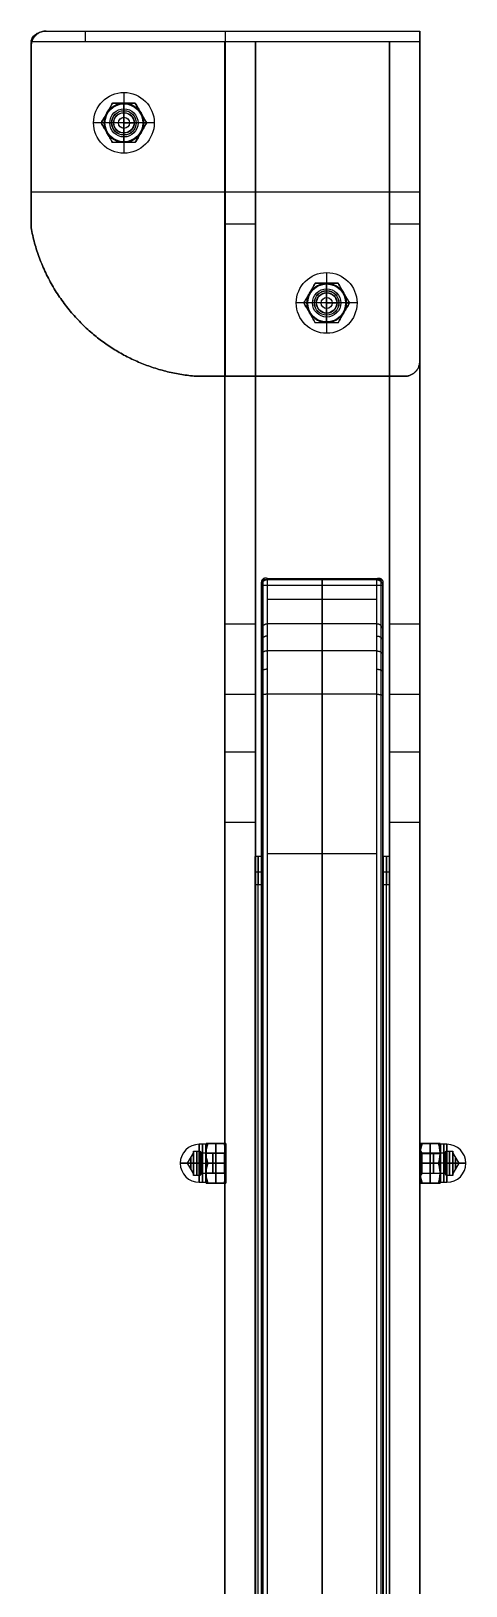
# Model space of a CAD drawing. Header units: millimetres. Extents: x -108 to 3869, y -1816 to 640.
# Drawn here: x 3677 to 3820, y -1016 to -504 of the extents above; entities that cross this region are included whole.
import ezdxf

# ---------------------------------------------------------------- set-up
doc = ezdxf.new("R2010")
doc.units = ezdxf.units.MM
doc.header["$MEASUREMENT"] = 0
doc.layers.add('Domyślny', color=7, linetype='Continuous', true_color=0x000000)
doc.layers.add('Warstwa 01', color=7, linetype='Continuous', true_color=0x714a30)

# ---------------------------------------------------------------- blocks, each defined once
blk = doc.blocks.new('domed cap nut_din_DIN 1587 - M8 --NUC')
at = {"layer": 'Domyślny'}
for p, q in [((0, 6.5), (0.58, 7.51)), ((0, 4), (0, 6.5)), ((0, 5.63, -3.25), (6.5, 5.63, -3.25)), ((0, 5.63, 3.25), (6.5, 5.63, 3.25)), ((3.25, 7.51), (3.25, 3.75, -6.5)), ((3.25, 3.75, 6.5), (3.25, 7.51)), ((6.5, 6.5), (5.92, 7.51)), ((6.5, 6.37), (6.5, 6.5)), ((8.75, 6.25), (6.62, 6.25)), ((0, 4), (0.03, 4)), ((0.03, 0, 4), (0, 0, 4)), ((0, 0, -4), (0.03, 0, -4)), ((6.5, 0, 6.5), (0, 0, 6.5)), ((0, 0, -6.5), (0, 0, -4)), ((0, 0, 4), (0, 0, 6.5)), ((0.45, 3.4), (0.03, 4)), ((0.03, 0, -4), (0.45, 0, -3.4)), ((0.45, 0, 3.4), (0.03, 0, 4)), ((8.15, 3.4), (0.45, 3.4)), ((0.45, 0, -3.4), (8.15, 0, -3.4)), ((8.15, 0, 3.4), (0.45, 0, 3.4)), ((3.25, -3.75, -6.5), (3.25, 3.75, -6.5)), ((3.25, -3.75, 6.5), (3.25, 3.75, 6.5)), ((6.5, 0, -6.5), (6.5, 0, -6.37)), ((6.5, 0, 6.37), (6.5, 0, 6.5)), ((8.75, 0, -6.25), (6.62, 0, -6.25)), ((6.62, 0, 6.25), (8.75, 0, 6.25)), ((8.15, 3.4), (8.52, 4.04)), ((8.52, 0, 4.04), (8.15, 0, 3.4)), ((8.15, 0, -3.4), (8.52, 0, -4.04)), ((10.65, 4.04), (8.52, 4.04)), ((8.52, 0, -4.04), (10.65, 0, -4.04)), ((10.65, 0, 4.04), (8.52, 0, 4.04)), ((10.65, 3.32), (10.65, 4.04)), ((12.64, 0), (10.65, 3.32)), ((12.64, 0), (10.65, 0, 3.32)), ((10.65, 0, -3.32), (12.64, 0)), ((12.64, 0), (10.65, -3.32)), ((6.5, 0, -6.5), (0, 0, -6.5)), ((0, -4), (0.03, -4)), ((0, -6.5), (0, -4)), ((0.45, -3.4), (0.03, -4)), ((8.15, -3.4), (0.45, -3.4)), ((3.25, -3.75, -6.5), (3.25, -7.51)), ((3.25, -7.51), (3.25, -3.75, 6.5)), ((8.15, -3.4), (8.52, -4.04)), ((10.65, -4.04), (8.52, -4.04)), ((10.65, 0, -4.04), (10.65, 0, -3.32)), ((10.65, 0, 3.32), (10.65, 0, 4.04)), ((10.65, -4.04), (10.65, -3.32)), ((0, -5.63, -3.25), (6.5, -5.63, -3.25)), ((0, -5.63, 3.25), (6.5, -5.63, 3.25)), ((0, -6.5), (0.58, -7.51)), ((6.5, -6.5), (5.92, -7.51)), ((6.5, -6.5), (6.5, -6.37)), ((8.75, -6.25), (6.62, -6.25))]:
    blk.add_line(p, q, dxfattribs=at)
at = {"layer": 'Domyślny', "extrusion": (1, 1.2943e-16, 4.9106e-17)}
blk.add_arc((0, 0), 6.5, 330, 30, dxfattribs=at)
at = {"layer": 'Domyślny', "extrusion": (1, -1.70108e-16, 2.13504e-16)}
blk.add_arc((0, 0), 6.5, 270, 330, dxfattribs=at)
at = {"layer": 'Domyślny', "extrusion": (1, 4.80741e-17, 5.33761e-17)}
blk.add_arc((0, 0), 6.5, 30, 90, dxfattribs=at)
at = {"layer": 'Domyślny', "extrusion": (1, 0, 0)}
for centre, radius, start, end in [((0, 0, 6.5), 6.5, 330, 30), ((0, 0, 6.5), 6.37, 270, 90), ((0, 0, 6.5), 6.5, 30, 90), ((0, 0, 6.62), 6.25, 270, 90), ((0, 0, 7.68), 6.25, 270, 90), ((0, 0, 0.01), 4, 270, 90), ((0, 0, 0.01), 4, 90, 270), ((0, 0, 0.03), 4, 270, 90), ((0, 0, 0.03), 4, 90, 270), ((0, 0, 4.3), 3.4, 270, 90), ((0, 0, 6.62), 6.25, 90, 270), ((0, 0, 8.15), 3.4, 270, 90), ((0, 0, 9.58), 4.04, 270, 90), ((0, 0, 10.65), 4.04, 270, 90), ((0, 0, 10.65), 3.32, 270, 90), ((0, 0, 10.65), 3.32, 90, 270), ((0, 0, 11.55), 1.83, 270, 90), ((0, 0, 4.3), 3.4, 90, 270), ((0, 0, 6.5), 6.37, 90, 270), ((0, 0, 7.68), 6.25, 90, 270), ((0, 0, 8.15), 3.4, 90, 270), ((0, 0, 9.58), 4.04, 90, 270), ((0, 0, 10.65), 4.04, 90, 270), ((0, 0, 11.55), 1.83, 90, 270)]:
    blk.add_arc(centre, radius, start, end, dxfattribs=at)
at = {"layer": 'Domyślny'}
for centre, radius, start, end in [((6.62, 6.37), 0.12, 180, 270), ((8.75, 0), 6.25, 0, 90), ((8.75, 0), 6.25, 270, 0), ((6.62, -6.37), 0.12, 90, 180)]:
    blk.add_arc(centre, radius, start, end, dxfattribs=at)
at = {"layer": 'Domyślny', "extrusion": (1, 5.91681e-16, -7.51536e-16)}
blk.add_arc((0, 0, 6.5), 6.5, 270, 330, dxfattribs=at)
at = {"layer": 'Domyślny', "extrusion": (1, -4.03897e-32, 2.84217e-16)}
blk.add_arc((0, 0, 8.75), 6.25, 270, 0, dxfattribs=at)
at = {"layer": 'Domyślny', "extrusion": (1, -4.03897e-32, -2.84217e-16)}
blk.add_arc((0, 0, 8.75), 6.25, 0, 90, dxfattribs=at)
at = {"layer": 'Domyślny', "extrusion": (1, 0, 1.20371e-35)}
blk.add_arc((0, 0), 4, 270, 90, dxfattribs=at)
at = {"layer": 'Domyślny', "extrusion": (1, 0, -1.20371e-35)}
blk.add_arc((0, 0), 4, 90, 270, dxfattribs=at)
at = {"layer": 'Domyślny', "extrusion": (1, 1.59014e-16, -2.2845e-16)}
blk.add_arc((0, 0), 6.5, 90, 150, dxfattribs=at)
at = {"layer": 'Domyślny', "extrusion": (1, -1.25732e-16, -1.83614e-16)}
blk.add_arc((0, 0), 6.5, 210, 270, dxfattribs=at)
at = {"layer": 'Domyślny', "extrusion": (1, -3.06944e-15, -1.15674e-44)}
blk.add_arc((0, 0, 0.45), 3.4, 270, 90, dxfattribs=at)
at = {"layer": 'Domyślny', "extrusion": (1, 3.06944e-15, 1.15674e-44)}
blk.add_arc((0, 0, 0.45), 3.4, 90, 270, dxfattribs=at)
at = {"layer": 'Domyślny', "extrusion": (-1.60109e-29, 1, 2.16694e-15)}
blk.add_arc((-6.62, -6.37), 0.12, 0, 90, dxfattribs=at)
at = {"layer": 'Domyślny', "extrusion": (1, -4.73345e-16, 8.19857e-16)}
blk.add_arc((0, 0, 6.5), 6.5, 90, 150, dxfattribs=at)
at = {"layer": 'Domyślny', "extrusion": (1, -3.84593e-16, -3.92848e-16)}
blk.add_arc((0, 0, 6.5), 6.5, 210, 270, dxfattribs=at)
at = {"layer": 'Domyślny', "extrusion": (1, 0, 2.19846e-16)}
blk.add_arc((0, 0, 8.52), 4.04, 270, 90, dxfattribs=at)
at = {"layer": 'Domyślny', "extrusion": (3.20475e-29, 1, 2.16694e-15)}
blk.add_arc((-6.62, 6.37), 0.12, 270, 0, dxfattribs=at)
at = {"layer": 'Domyślny', "extrusion": (1, 0, -2.19846e-16)}
blk.add_arc((0, 0, 8.52), 4.04, 90, 270, dxfattribs=at)
at = {"layer": 'Domyślny', "extrusion": (1.48357e-16, 1, 2.01948e-32)}
blk.add_arc((-8.75, 0), 6.25, 180, 270, dxfattribs=at)
at = {"layer": 'Domyślny', "extrusion": (1, -6.31089e-32, 2.84217e-16)}
blk.add_arc((0, 0, 8.75), 6.25, 180, 270, dxfattribs=at)
at = {"layer": 'Domyślny', "extrusion": (1, 3.15544e-32, -2.84217e-16)}
blk.add_arc((0, 0, 8.75), 6.25, 90, 180, dxfattribs=at)
at = {"layer": 'Domyślny', "extrusion": (1.48357e-16, 1, 3.15544e-32)}
blk.add_arc((-8.75, 0), 6.25, 90, 180, dxfattribs=at)
at = {"layer": 'Domyślny', "extrusion": (1, 8.13561e-17, -4.6971e-17)}
blk.add_arc((0, 0), 6.5, 150, 210, dxfattribs=at)
at = {"layer": 'Domyślny', "extrusion": (1, -7.10017e-16, -1.36643e-16)}
blk.add_arc((0, 0, 6.5), 6.5, 150, 210, dxfattribs=at)
at = {"layer": 'Domyślny'}
for points, knots in [([(0.58, 7.51), (0.4, 7.2, -0.53), (0.26, 6.89, -1.07), (0.06, 6.26, -2.15), (0, 5.95, -2.7), (0, 5.63, -3.25)], [0.000000238, 0.000000238, 0.000000238, 0.000000238, 0.001898836, 0.001898836, 0.003797434, 0.003797434, 0.003797434, 0.003797434]), ([(0, 5.63, 3.25), (0, 5.79, 2.97), (0.01, 5.95, 2.7), (0.07, 6.26, 2.15), (0.11, 6.42, 1.88), (0.26, 6.89, 1.07), (0.4, 7.2, 0.53), (0.58, 7.51)], [0.003797434, 0.003797434, 0.003797434, 0.003797434, 0.004743184, 0.004743184, 0.005688934, 0.005688934, 0.007580434, 0.007580434, 0.007580434, 0.007580434]), ([(0, 5.63, -3.25), (0, 5.47, -3.53), (0.01, 5.31, -3.8), (0.07, 4.99, -4.35), (0.11, 4.84, -4.62), (0.26, 4.37, -5.43), (0.4, 4.06, -5.97), (0.58, 3.75, -6.5)], [0.003797434, 0.003797434, 0.003797434, 0.003797434, 0.004743184, 0.004743184, 0.005688934, 0.005688934, 0.007580434, 0.007580434, 0.007580434, 0.007580434]), ([(0.58, 3.75, 6.5), (0.4, 4.06, 5.97), (0.26, 4.37, 5.43), (0.06, 4.99, 4.35), (0, 5.31, 3.8), (0, 5.63, 3.25)], [0.000000238, 0.000000238, 0.000000238, 0.000000238, 0.001898836, 0.001898836, 0.003797434, 0.003797434, 0.003797434, 0.003797434]), ([(6.5, 5.63, -3.25), (6.5, 5.79, -2.97), (6.49, 5.95, -2.7), (6.43, 6.26, -2.15), (6.39, 6.42, -1.88), (6.24, 6.89, -1.07), (6.1, 7.2, -0.53), (5.92, 7.51)], [0.003797434, 0.003797434, 0.003797434, 0.003797434, 0.004743184, 0.004743184, 0.005688934, 0.005688934, 0.007580434, 0.007580434, 0.007580434, 0.007580434]), ([(5.92, 7.51), (6.1, 7.2, 0.53), (6.24, 6.89, 1.07), (6.44, 6.26, 2.15), (6.5, 5.95, 2.7), (6.5, 5.63, 3.25)], [0.000000238, 0.000000238, 0.000000238, 0.000000238, 0.001898836, 0.001898836, 0.003797434, 0.003797434, 0.003797434, 0.003797434]), ([(5.92, 3.75, -6.5), (6.1, 4.06, -5.97), (6.24, 4.37, -5.43), (6.44, 4.99, -4.35), (6.5, 5.31, -3.8), (6.5, 5.63, -3.25)], [0.000000238, 0.000000238, 0.000000238, 0.000000238, 0.001898836, 0.001898836, 0.003797434, 0.003797434, 0.003797434, 0.003797434]), ([(6.5, 5.63, 3.25), (6.5, 5.47, 3.53), (6.49, 5.31, 3.8), (6.43, 4.99, 4.35), (6.39, 4.84, 4.62), (6.24, 4.37, 5.43), (6.1, 4.06, 5.97), (5.92, 3.75, 6.5)], [0.003797434, 0.003797434, 0.003797434, 0.003797434, 0.004743184, 0.004743184, 0.005688934, 0.005688934, 0.007580434, 0.007580434, 0.007580434, 0.007580434]), ([(0, 0, -6.5), (0, 0.63, -6.5), (0.06, 1.28, -6.5), (0.26, 2.53, -6.5), (0.41, 3.15, -6.5), (0.58, 3.75, -6.5)], [0.010589502, 0.010589502, 0.010589502, 0.010589502, 0.012489456, 0.012489456, 0.01438941, 0.01438941, 0.01438941, 0.01438941]), ([(0, 0, 6.5), (0, 0.63, 6.5), (0.06, 1.28, 6.5), (0.26, 2.53, 6.5), (0.41, 3.15, 6.5), (0.58, 3.75, 6.5)], [0.010589502, 0.010589502, 0.010589502, 0.010589502, 0.012489456, 0.012489456, 0.01438941, 0.01438941, 0.01438941, 0.01438941]), ([(0.58, -3.75, 6.5), (0.4, -3.14, 6.5), (0.26, -2.52, 6.5), (0.05, -1.26, 6.5), (0, -0.63, 6.5), (0, 0, 6.5)], [0.006792069, 0.006792069, 0.006792069, 0.006792069, 0.008690786, 0.008690786, 0.010589502, 0.010589502, 0.010589502, 0.010589502]), ([(6.5, 0, -6.5), (6.5, 0.63, -6.5), (6.44, 1.28, -6.5), (6.24, 2.53, -6.5), (6.09, 3.15, -6.5), (5.92, 3.75, -6.5)], [-0.020496331, -0.020496331, -0.020496331, -0.020496331, -0.018594718, -0.018594718, -0.016693105, -0.016693105, -0.016693105, -0.016693105]), ([(5.92, 3.75, 6.5), (6.09, 3.15, 6.5), (6.24, 2.53, 6.5), (6.44, 1.28, 6.5), (6.5, 0.63, 6.5), (6.5, 0, 6.5)], [0.016693105, 0.016693105, 0.016693105, 0.016693105, 0.018594718, 0.018594718, 0.020496331, 0.020496331, 0.020496331, 0.020496331]), ([(5.92, -3.75, -6.5), (6.1, -3.14, -6.5), (6.24, -2.52, -6.5), (6.45, -1.26, -6.5), (6.5, -0.63, -6.5), (6.5, 0, -6.5)], [-0.024297078, -0.024297078, -0.024297078, -0.024297078, -0.022396704, -0.022396704, -0.020496331, -0.020496331, -0.020496331, -0.020496331]), ([(0.58, -3.75, -6.5), (0.4, -3.14, -6.5), (0.26, -2.52, -6.5), (0.05, -1.26, -6.5), (0, -0.63, -6.5), (0, 0, -6.5)], [0.006792069, 0.006792069, 0.006792069, 0.006792069, 0.008690786, 0.008690786, 0.010589502, 0.010589502, 0.010589502, 0.010589502]), ([(0.58, -3.75, -6.5), (0.4, -4.06, -5.97), (0.26, -4.37, -5.43), (0.06, -4.99, -4.35), (0, -5.31, -3.8), (0, -5.63, -3.25)], [0.000000238, 0.000000238, 0.000000238, 0.000000238, 0.001898836, 0.001898836, 0.003797434, 0.003797434, 0.003797434, 0.003797434]), ([(0, -5.63, 3.25), (0, -5.47, 3.53), (0.01, -5.31, 3.8), (0.07, -4.99, 4.35), (0.11, -4.84, 4.62), (0.26, -4.37, 5.43), (0.4, -4.06, 5.97), (0.58, -3.75, 6.5)], [0.003797434, 0.003797434, 0.003797434, 0.003797434, 0.004743184, 0.004743184, 0.005688934, 0.005688934, 0.007580434, 0.007580434, 0.007580434, 0.007580434]), ([(6.5, 0, 6.5), (6.5, -0.63, 6.5), (6.45, -1.26, 6.5), (6.24, -2.52, 6.5), (6.1, -3.14, 6.5), (5.92, -3.75, 6.5)], [0.020496331, 0.020496331, 0.020496331, 0.020496331, 0.022396704, 0.022396704, 0.024297078, 0.024297078, 0.024297078, 0.024297078]), ([(6.5, -5.63, -3.25), (6.5, -5.47, -3.53), (6.49, -5.31, -3.8), (6.43, -4.99, -4.35), (6.39, -4.84, -4.62), (6.24, -4.37, -5.43), (6.1, -4.06, -5.97), (5.92, -3.75, -6.5)], [0.003797434, 0.003797434, 0.003797434, 0.003797434, 0.004743184, 0.004743184, 0.005688934, 0.005688934, 0.007580434, 0.007580434, 0.007580434, 0.007580434]), ([(5.92, -3.75, 6.5), (6.1, -4.06, 5.97), (6.24, -4.37, 5.43), (6.44, -4.99, 4.35), (6.5, -5.31, 3.8), (6.5, -5.63, 3.25)], [0.000000238, 0.000000238, 0.000000238, 0.000000238, 0.001898836, 0.001898836, 0.003797434, 0.003797434, 0.003797434, 0.003797434]), ([(0, -5.63, -3.25), (0, -5.79, -2.97), (0.01, -5.95, -2.7), (0.07, -6.26, -2.15), (0.11, -6.42, -1.88), (0.26, -6.89, -1.07), (0.4, -7.2, -0.53), (0.58, -7.51)], [0.003797434, 0.003797434, 0.003797434, 0.003797434, 0.004743184, 0.004743184, 0.005688934, 0.005688934, 0.007580434, 0.007580434, 0.007580434, 0.007580434]), ([(0.58, -7.51), (0.4, -7.2, 0.53), (0.26, -6.89, 1.07), (0.06, -6.26, 2.15), (0, -5.95, 2.7), (0, -5.63, 3.25)], [0.000000238, 0.000000238, 0.000000238, 0.000000238, 0.001898836, 0.001898836, 0.003797434, 0.003797434, 0.003797434, 0.003797434]), ([(5.92, -7.51), (6.1, -7.2, -0.53), (6.24, -6.89, -1.07), (6.44, -6.26, -2.15), (6.5, -5.95, -2.7), (6.5, -5.63, -3.25)], [0.000000238, 0.000000238, 0.000000238, 0.000000238, 0.001898836, 0.001898836, 0.003797434, 0.003797434, 0.003797434, 0.003797434]), ([(6.5, -5.63, 3.25), (6.5, -5.79, 2.97), (6.49, -5.95, 2.7), (6.43, -6.26, 2.15), (6.39, -6.42, 1.88), (6.24, -6.89, 1.07), (6.1, -7.2, 0.53), (5.92, -7.51)], [0.003797434, 0.003797434, 0.003797434, 0.003797434, 0.004743184, 0.004743184, 0.005688934, 0.005688934, 0.007580434, 0.007580434, 0.007580434, 0.007580434])]:
    blk.add_open_spline(points, degree=3, knots=knots, dxfattribs=at)
for points in [[(5.92, 7.51), (3.25, 7.51), (0.58, 7.51)], [(0.58, 3.75, -6.5), (3.25, 3.75, -6.5), (5.92, 3.75, -6.5)], [(0.58, 3.75, 6.5), (3.25, 3.75, 6.5), (5.92, 3.75, 6.5)], [(5.92, -3.75, -6.5), (3.25, -3.75, -6.5), (0.58, -3.75, -6.5)], [(0.58, -3.75, 6.5), (3.25, -3.75, 6.5), (5.92, -3.75, 6.5)], [(0.58, -7.51), (3.25, -7.51), (5.92, -7.51)]]:
    blk.add_open_spline(points, degree=2, dxfattribs=at)
blk = doc.blocks.new('plain washer 10673 type snl_iso_ISO 10673-9.3-N')
at = {"layer": 'Domyślny'}
for p, q in [((2, 10), (0, 10)), ((0, 4.65), (0, 10)), ((2, 4.65), (2, 10)), ((2, 4.65), (0, 4.65)), ((0, 0, -4.65), (2, 0, -4.65)), ((2, 0, 4.65), (0, 0, 4.65)), ((2, 0, -10), (0, 0, -10)), ((0, 0, 10), (2, 0, 10)), ((0, 0, 10), (0, 0, 4.65)), ((0, 0, -4.65), (0, 0, -10)), ((2, 0, 10), (2, 0, 4.65)), ((2, 0, -4.65), (2, 0, -10)), ((2, -4.65), (0, -4.65)), ((0, -10), (0, -4.65)), ((2, -10), (2, -4.65)), ((2, -10), (0, -10))]:
    blk.add_line(p, q, dxfattribs=at)
at = {"layer": 'Domyślny', "extrusion": (1, 1.11022e-17, 1.14038e-51)}
blk.add_arc((0, 0), 10, 270, 90, dxfattribs=at)
at = {"layer": 'Domyślny', "extrusion": (1, 0, 0)}
for centre, radius, start, end in [((0, 0, 1), 10, 270, 90), ((0, 0, 2), 10, 270, 90), ((0, 0, 1), 4.65, 270, 90), ((0, 0, 2), 4.65, 270, 90), ((0, 0, 1), 4.65, 90, 270), ((0, 0, 1), 10, 90, 270), ((0, 0, 2), 4.65, 90, 270), ((0, 0, 2), 10, 90, 270)]:
    blk.add_arc(centre, radius, start, end, dxfattribs=at)
at = {"layer": 'Domyślny', "extrusion": (1, 2.38758e-17, 1.1342e-50)}
blk.add_arc((0, 0), 4.65, 270, 90, dxfattribs=at)
at = {"layer": 'Domyślny', "extrusion": (1, -2.38758e-17, -1.1342e-50)}
blk.add_arc((0, 0), 4.65, 90, 270, dxfattribs=at)
at = {"layer": 'Domyślny', "extrusion": (1, -1.11022e-17, -1.14038e-51)}
blk.add_arc((0, 0), 10, 90, 270, dxfattribs=at)

msp = doc.modelspace()

# ---------------------------------------------------------------- linework, layer by layer
at = {"layer": 'Domyślny'}
for p, q in [((3676.66, -557.34, -214.88), (3676.66, -557.34, -204.88)), ((3804.66, -557.34, -214.88), (3804.66, -557.34, -204.88)), ((3804.66, -613.04, -204.88), (3804.66, -613.04, -214.88)), ((3752.49, -776.18, 378.57), (3750.49, -776.18, 378.57)), ((3794.66, -776.18, 378.57), (3792.66, -776.18, 378.57)), ((3750.49, -781.29, 349.58), (3752.49, -781.29, 349.58)), ((3792.66, -781.29, 349.58), (3794.66, -781.29, 349.58))]:
    msp.add_line(p, q, dxfattribs=at)
for points, degree, knots in [([(3681.66, -504.32, -214.88), (3681.52, -504.32, -214.88), (3681.23, -504.33, -214.88), (3680.8, -504.39, -214.88), (3680.36, -504.48, -214.88), (3679.92, -504.62, -214.88), (3679.49, -504.81, -214.88), (3679.07, -505.04, -214.88), (3678.67, -505.31, -214.88), (3678.29, -505.62, -214.88), (3677.95, -505.97, -214.88), (3677.64, -506.34, -214.88), (3677.37, -506.75, -214.88), (3677.14, -507.17, -214.88), (3676.96, -507.61, -214.88), (3676.82, -508.05, -214.88), (3676.73, -508.49, -214.88), (3676.67, -508.93, -214.88), (3676.66, -509.21, -214.88), (3676.66, -509.36, -214.88)], 3, [0, 0, 0, 0, 0.422865, 0.859254, 1.308143, 1.768248, 2.238036, 2.715735, 3.199366, 3.686784, 4.175728, 4.663887, 5.148958, 5.628718, 6.10108, 6.564146, 7.016244, 7.455961, 7.882147, 7.882147, 7.882147, 7.882147]), ([(3676.67, -507.75, -204.88), (3676.7, -507.39, -205.93), (3676.81, -507.03, -206.98), (3677.22, -506.24, -209.26), (3677.58, -505.8, -210.57), (3678.12, -505.4, -211.73), (3678.45, -505.15, -212.44), (3678.89, -504.9, -213.18), (3679.72, -504.6, -214.06), (3680.05, -504.5, -214.34), (3680.61, -504.4, -214.65), (3680.81, -504.37, -214.73), (3681.22, -504.33, -214.85), (3681.44, -504.32, -214.88), (3681.66, -504.32, -214.88)], 3, [0.780683, 0.780683, 0.780683, 0.780683, 4.133843, 4.133843, 8.217629, 8.217629, 8.217629, 10.737984, 10.737984, 12.039537, 12.039537, 12.697707, 12.697707, 13.358344, 13.358344, 13.358344, 13.358344]), ([(3740.51, -507.75, -204.88), (3740.51, -516.73, -178.71), (3740.51, -525.71, -152.53), (3740.51, -612.66, 100.95), (3740.51, -699.62, 354.42)], 2, [1914.894706, 1914.894706, 1914.894706, 1970.239793, 1970.239793, 2506.193576, 2506.193576, 2506.193576]), ([(3750.51, -507.75, -204.88), (3750.51, -516.73, -178.71), (3750.51, -525.71, -152.53), (3750.51, -612.66, 100.95), (3750.51, -699.62, 354.42)], 2, [1914.894706, 1914.894706, 1914.894706, 1970.239793, 1970.239793, 2506.193576, 2506.193576, 2506.193576]), ([(3794.66, -507.75, -204.88), (3794.66, -516.73, -178.71), (3794.66, -525.71, -152.53), (3794.66, -612.66, 100.95), (3794.66, -699.62, 354.42)], 2, [1914.894706, 1914.894706, 1914.894706, 1970.239793, 1970.239793, 2506.193576, 2506.193576, 2506.193576]), ([(3804.66, -507.75, -204.88), (3804.66, -516.73, -178.71), (3804.66, -525.71, -152.53), (3804.66, -612.66, 100.95), (3804.66, -699.62, 354.42)], 2, [1914.894706, 1914.894706, 1914.894706, 1970.239793, 1970.239793, 2506.193576, 2506.193576, 2506.193576]), ([(3740.51, -722.78, 374.23), (3740.51, -749.05, 378.86), (3740.51, -775.31, 383.5), (3740.51, -1043.62, 430.81), (3740.51, -1311.94, 478.12), (3740.51, -1385.09, 491.02), (3740.51, -1458.24, 503.91)], 2, [2538.167405, 2538.167405, 2538.167405, 2591.505815, 2591.505815, 3136.408601, 3136.408601, 3284.96907, 3284.96907, 3284.96907]), ([(3750.51, -722.78, 374.23), (3750.51, -749.05, 378.86), (3750.51, -775.31, 383.5), (3750.51, -1043.62, 430.81), (3750.51, -1311.94, 478.12), (3750.51, -1385.09, 491.02), (3750.51, -1458.24, 503.91)], 2, [2538.167405, 2538.167405, 2538.167405, 2591.505815, 2591.505815, 3136.408601, 3136.408601, 3284.96907, 3284.96907, 3284.96907]), ([(3794.66, -722.78, 374.23), (3794.66, -749.05, 378.86), (3794.66, -775.31, 383.5), (3794.66, -1043.62, 430.81), (3794.66, -1311.94, 478.12), (3794.66, -1385.09, 491.02), (3794.66, -1458.24, 503.91)], 2, [2538.167405, 2538.167405, 2538.167405, 2591.505815, 2591.505815, 3136.408601, 3136.408601, 3284.96907, 3284.96907, 3284.96907]), ([(3804.66, -722.78, 374.23), (3804.66, -749.05, 378.86), (3804.66, -775.31, 383.5), (3804.66, -1043.62, 430.81), (3804.66, -1311.94, 478.12), (3804.66, -1385.09, 491.02), (3804.66, -1458.24, 503.91)], 2, [2538.167405, 2538.167405, 2538.167405, 2591.505815, 2591.505815, 3136.408601, 3136.408601, 3284.96907, 3284.96907, 3284.96907]), ([(3804.66, -722.78, 374.23), (3804.66, -749.05, 378.86), (3804.66, -775.31, 383.5), (3804.66, -1043.62, 430.81), (3804.66, -1311.94, 478.12), (3804.66, -1385.09, 491.02), (3804.66, -1458.24, 503.91)], 2, [2538.167405, 2538.167405, 2538.167405, 2591.505815, 2591.505815, 3136.408601, 3136.408601, 3284.96907, 3284.96907, 3284.96907])]:
    msp.add_open_spline(points, degree=degree, knots=knots, dxfattribs=at)
for points, weights in [([(3677.34, -506.14, -209.57), (3676.66, -507.3, -209.43), (3676.66, -508.65, -209.26)], [0.867549567869, 0.898826922671, 1]), ([(3799.66, -618.04, -204.88), (3804.66, -618.04, -204.88), (3804.66, -613.04, -204.88)], [1, 0.707106781187, 1]), ([(3799.66, -618.04, -214.88), (3804.66, -618.04, -214.88), (3804.66, -613.04, -214.88)], [1, 0.707106781187, 1]), ([(3804.66, -613.04, -209.38), (3804.66, -618.04, -209.38), (3799.66, -618.04, -209.38)], [1, 0.707106781187, 1]), ([(3740.51, -699.62, 354.42), (3740.51, -705.36, 371.16), (3740.51, -722.78, 374.23)], [1, 0.861338882721, 0.999999933881]), ([(3750.51, -699.62, 354.42), (3750.51, -705.36, 371.16), (3750.51, -722.78, 374.23)], [1, 0.861338882721, 0.999999933881]), ([(3794.66, -699.62, 354.42), (3794.66, -705.36, 371.16), (3794.66, -722.78, 374.23)], [1, 0.861338882721, 0.999999933881]), ([(3804.66, -699.62, 354.42), (3804.66, -705.36, 371.16), (3804.66, -722.78, 374.23)], [1, 0.861338882721, 0.999999933881]), ([(3740.51, -764.89, 321.88), (3740.51, -747.47, 318.81), (3740.51, -741.73, 302.07)], [1, 0.861338849661, 1]), ([(3750.51, -764.89, 321.88), (3750.51, -747.47, 318.81), (3750.51, -741.73, 302.07)], [1, 0.861338849661, 1]), ([(3794.66, -764.89, 321.88), (3794.66, -747.47, 318.81), (3794.66, -741.73, 302.07)], [1, 0.861338849661, 1]), ([(3804.66, -764.89, 321.88), (3804.66, -747.47, 318.81), (3804.66, -741.73, 302.07)], [1, 0.861338849661, 1])]:
    msp.add_rational_spline(points, weights, degree=2, dxfattribs=at)
for points, degree in [([(3678.12, -505.79, -214.88), (3678.12, -505.59, -213.31), (3678.12, -505.4, -211.73)], 2), ([(3681.66, -504.32, -214.88), (3743.16, -504.32, -214.88), (3804.66, -504.32, -214.88)], 2), ([(3694.55, -507.75, -204.88), (3694.55, -506.03, -209.88), (3694.55, -504.32, -214.88)], 2), ([(3740.66, -618.04, -214.88), (3740.66, -561.18, -214.88), (3740.66, -504.32, -214.88)], 2), ([(3804.66, -613.04, -214.88), (3804.66, -558.68, -214.88), (3804.66, -504.32, -214.88)], 2), ([(3804.66, -504.32, -214.88), (3804.66, -506.03, -209.88), (3804.66, -507.75, -204.88)], 2), ([(3804.66, -506.03, -209.88), (3804.66, -559.54, -209.88), (3804.66, -613.04, -209.88)], 2), ([(3676.67, -507.75, -204.88), (3676.66, -507.86, -204.88), (3676.66, -507.98, -204.88), (3676.66, -508.1, -204.88)], 3), ([(3676.66, -508.1, -204.88), (3676.66, -538.59, -204.88), (3676.66, -569.09, -204.88)], 2), ([(3676.66, -509.36, -214.88), (3676.66, -508.73, -209.88), (3676.66, -508.1, -204.88)], 2), ([(3676.66, -569.09, -209.88), (3676.66, -538.91, -209.88), (3676.66, -508.73, -209.88)], 2), ([(3676.66, -509.36, -214.88), (3676.66, -539.22, -214.88), (3676.66, -569.09, -214.88)], 2), ([(3676.67, -507.75, -204.88), (3740.66, -507.75, -204.88), (3804.66, -507.75, -204.88)], 2), ([(3740.51, -567.82, -204.88), (3740.51, -537.78, -204.88), (3740.51, -507.75, -204.88)], 2), ([(3740.51, -507.75, -204.88), (3745.51, -507.75, -204.88), (3750.51, -507.75, -204.88)], 2), ([(3740.66, -618.04, -204.88), (3740.66, -562.89, -204.88), (3740.66, -507.75, -204.88)], 2), ([(3750.51, -567.82, -204.88), (3750.51, -537.78, -204.88), (3750.51, -507.75, -204.88)], 2), ([(3794.66, -567.82, -204.88), (3794.66, -537.78, -204.88), (3794.66, -507.75, -204.88)], 2), ([(3794.66, -507.75, -204.88), (3799.66, -507.75, -204.88), (3804.66, -507.75, -204.88)], 2), ([(3804.66, -567.82, -204.88), (3804.66, -537.78, -204.88), (3804.66, -507.75, -204.88)], 2), ([(3804.66, -613.04, -204.88), (3804.66, -560.39, -204.88), (3804.66, -507.75, -204.88)], 2), ([(3804.66, -557.34, -214.88), (3740.66, -557.34, -214.88), (3676.66, -557.34, -214.88)], 2), ([(3804.66, -557.34, -204.88), (3740.66, -557.34, -204.88), (3676.66, -557.34, -204.88)], 2), ([(3740.51, -741.73, 302.07), (3740.51, -654.77, 48.6), (3740.51, -567.82, -204.88)], 2), ([(3740.51, -567.82, -204.88), (3745.51, -567.82, -204.88), (3750.51, -567.82, -204.88)], 2), ([(3750.51, -741.73, 302.07), (3750.51, -654.77, 48.6), (3750.51, -567.82, -204.88)], 2), ([(3794.66, -741.73, 302.07), (3794.66, -654.77, 48.6), (3794.66, -567.82, -204.88)], 2), ([(3794.66, -567.82, -204.88), (3799.66, -567.82, -204.88), (3804.66, -567.82, -204.88)], 2), ([(3804.66, -741.73, 302.07), (3804.66, -654.77, 48.6), (3804.66, -567.82, -204.88)], 2), ([(3676.66, -569.09, -204.88), (3676.66, -569.09, -209.88), (3676.66, -569.09, -214.88)], 2), ([(3697.09, -604.14, -204.88), (3697.09, -604.14, -209.88), (3697.09, -604.14, -214.88)], 2), ([(3731.55, -618.04, -214.88), (3731.55, -618.04, -209.88), (3731.55, -618.04, -204.88)], 2), ([(3799.66, -618.04, -204.88), (3765.6, -618.04, -204.88), (3731.55, -618.04, -204.88)], 2), ([(3799.66, -618.04, -214.88), (3765.6, -618.04, -214.88), (3731.55, -618.04, -214.88)], 2), ([(3731.55, -618.04, -206.56), (3765.6, -618.04, -206.56), (3799.66, -618.04, -206.56)], 2), ([(3740.39, -618.04, -204.88), (3740.39, -618.04, -209.88), (3740.39, -618.04, -214.88)], 2), ([(3799.66, -618.04, -204.88), (3799.66, -618.04, -209.88), (3799.66, -618.04, -214.88)], 2), ([(3803.19, -616.57, -204.88), (3803.19, -616.57, -209.88), (3803.19, -616.57, -214.88)], 2), ([(3740.51, -699.62, 354.42), (3745.51, -699.62, 354.42), (3750.51, -699.62, 354.42)], 2), ([(3794.66, -699.62, 354.42), (3799.66, -699.62, 354.42), (3804.66, -699.62, 354.42)], 2), ([(3740.51, -722.78, 374.23), (3745.51, -722.78, 374.23), (3750.51, -722.78, 374.23)], 2), ([(3794.66, -722.78, 374.23), (3799.66, -722.78, 374.23), (3804.66, -722.78, 374.23)], 2), ([(3740.51, -741.73, 302.07), (3745.51, -741.73, 302.07), (3750.51, -741.73, 302.07)], 2), ([(3794.66, -741.73, 302.07), (3799.66, -741.73, 302.07), (3804.66, -741.73, 302.07)], 2), ([(3740.51, -1301.52, 416.5), (3740.51, -1033.2, 369.19), (3740.51, -764.89, 321.88)], 2), ([(3740.51, -764.89, 321.88), (3745.51, -764.89, 321.88), (3750.51, -764.89, 321.88)], 2), ([(3750.51, -1301.52, 416.5), (3750.51, -1033.2, 369.19), (3750.51, -764.89, 321.88)], 2), ([(3794.66, -1301.52, 416.5), (3794.66, -1033.2, 369.19), (3794.66, -764.89, 321.88)], 2), ([(3794.66, -764.89, 321.88), (3799.66, -764.89, 321.88), (3804.66, -764.89, 321.88)], 2), ([(3804.66, -1301.52, 416.5), (3804.66, -1033.2, 369.19), (3804.66, -764.89, 321.88)], 2), ([(3750.49, -776.18, 378.57), (3750.49, -1034.17, 424.06), (3750.49, -1292.16, 469.55)], 2), ([(3750.49, -785.53, 325.52), (3750.49, -780.86, 352.05), (3750.49, -776.18, 378.57)], 2), ([(3751.49, -776.18, 378.57), (3751.49, -780.86, 352.05), (3751.49, -785.53, 325.52)], 2), ([(3751.49, -1292.16, 469.55), (3751.49, -1034.17, 424.06), (3751.49, -776.18, 378.57)], 2), ([(3752.49, -776.18, 378.57), (3752.49, -1034.17, 424.06), (3752.49, -1292.16, 469.55)], 2), ([(3752.49, -785.53, 325.52), (3752.49, -780.86, 352.05), (3752.49, -776.18, 378.57)], 2), ([(3792.66, -776.18, 378.57), (3792.66, -1034.17, 424.06), (3792.66, -1292.16, 469.55)], 2), ([(3792.66, -785.53, 325.52), (3792.66, -780.86, 352.05), (3792.66, -776.18, 378.57)], 2), ([(3793.66, -776.18, 378.57), (3793.66, -780.86, 352.05), (3793.66, -785.53, 325.52)], 2), ([(3793.66, -1292.16, 469.55), (3793.66, -1034.17, 424.06), (3793.66, -776.18, 378.57)], 2), ([(3794.66, -776.18, 378.57), (3794.66, -1034.17, 424.06), (3794.66, -1292.16, 469.55)], 2), ([(3794.66, -785.53, 325.52), (3794.66, -780.86, 352.05), (3794.66, -776.18, 378.57)], 2), ([(3750.49, -1297.27, 440.57), (3750.49, -1039.28, 395.08), (3750.49, -781.29, 349.58)], 2), ([(3752.49, -1297.27, 440.57), (3752.49, -1039.28, 395.08), (3752.49, -781.29, 349.58)], 2), ([(3792.66, -1297.27, 440.57), (3792.66, -1039.28, 395.08), (3792.66, -781.29, 349.58)], 2), ([(3794.66, -1297.27, 440.57), (3794.66, -1039.28, 395.08), (3794.66, -781.29, 349.58)], 2), ([(3750.49, -1301.52, 416.5), (3750.49, -1043.53, 371.01), (3750.49, -785.53, 325.52)], 2), ([(3752.49, -785.53, 325.52), (3751.49, -785.53, 325.52), (3750.49, -785.53, 325.52)], 2), ([(3752.49, -1301.52, 416.5), (3752.49, -1043.53, 371.01), (3752.49, -785.53, 325.52)], 2), ([(3792.66, -1301.52, 416.5), (3792.66, -1043.53, 371.01), (3792.66, -785.53, 325.52)], 2), ([(3794.66, -785.53, 325.52), (3793.66, -785.53, 325.52), (3792.66, -785.53, 325.52)], 2), ([(3794.66, -1301.52, 416.5), (3794.66, -1043.53, 371.01), (3794.66, -785.53, 325.52)], 2)]:
    msp.add_open_spline(points, degree=degree, dxfattribs=at)
for points, weights, knots in [([(3731.55, -618.04, -214.88), (3712.06, -616.7, -214.88), (3697.09, -604.14, -214.88), (3680.58, -590.29, -214.88), (3676.66, -569.09, -214.88)], [0.96211129693, 0.932669143567, 0.999999933881, 0.926225673347, 0.968632719777], [3299.701145, 3299.701145, 3299.701145, 3337.328953, 3337.328953, 3378.557694, 3378.557694, 3378.557694]), ([(3731.55, -618.04, -204.88), (3712.06, -616.7, -204.88), (3697.09, -604.14, -204.88), (3680.58, -590.29, -204.88), (3676.66, -569.09, -204.88)], [0.96211129693, 0.932669143567, 0.999999933881, 0.926225655758, 0.968632739998], [3299.701145, 3299.701145, 3299.701145, 3337.328948, 3337.328948, 3378.557694, 3378.557694, 3378.557694]), ([(3676.66, -569.09, -209.88), (3680.58, -590.29, -209.88), (3697.09, -604.14, -209.88), (3712.06, -616.7, -209.88), (3731.55, -618.04, -209.88)], [0.968632739998, 0.926225655758, 0.999999933881, 0.932669143567, 0.96211129693], [-3378.557694, -3378.557694, -3378.557694, -3337.328948, -3337.328948, -3299.701145, -3299.701145, -3299.701145])]:
    msp.add_rational_spline(points, weights, degree=2, knots=knots, dxfattribs=at)
at = {"layer": 'Warstwa 01'}
for p, q in [((3752.51, -696.7, 339.75), (3752.51, -1511.89, 483.49)), ((3792.51, -696.7, 339.75), (3792.51, -1511.89, 483.49)), ((3752.51, -1458.59, 501.94), (3752.51, -723.13, 372.26)), ((3792.51, -1458.59, 501.94), (3792.51, -723.13, 372.26))]:
    msp.add_line(p, q, dxfattribs=at)
for points, degree, knots in [([(3754.51, -684.63, 310.74), (3754.4, -684.6, 310.64), (3754.18, -684.54, 310.43), (3753.85, -684.51, 310.09), (3753.53, -684.54, 309.74), (3753.23, -684.64, 309.39), (3752.97, -684.8, 309.06), (3752.76, -685.01, 308.77), (3752.61, -685.27, 308.52), (3752.53, -685.56, 308.33), (3752.51, -685.77, 308.24), (3752.51, -685.87, 308.2)], 3, [0, 0, 0, 0, 0.457137, 0.932822, 1.413946, 1.886066, 2.336052, 2.75479, 3.138891, 3.49052, 3.815354, 3.815354, 3.815354, 3.815354]), ([(3790.51, -684.63, 310.74), (3790.62, -684.6, 310.64), (3790.84, -684.54, 310.43), (3791.17, -684.51, 310.09), (3791.49, -684.54, 309.74), (3791.79, -684.64, 309.39), (3792.05, -684.8, 309.06), (3792.26, -685.01, 308.77), (3792.4, -685.27, 308.52), (3792.49, -685.56, 308.33), (3792.51, -685.77, 308.24), (3792.51, -685.87, 308.2)], 3, [0, 0, 0, 0, 0.457137, 0.932822, 1.413946, 1.886066, 2.336052, 2.75479, 3.138891, 3.49052, 3.815354, 3.815354, 3.815354, 3.815354]), ([(3752.51, -723.13, 372.26), (3752.51, -720.46, 371.79), (3752.51, -715.68, 370.21), (3752.51, -709.62, 366.18), (3752.51, -704.69, 360.81), (3752.51, -702.39, 356.34), (3752.51, -701.51, 353.77)], 3, [0, 0, 0, 0, 8.147924, 14.921053, 21.694182, 29.842102, 29.842102, 29.842102, 29.842102]), ([(3792.51, -723.13, 372.26), (3792.51, -720.46, 371.79), (3792.51, -715.68, 370.21), (3792.51, -709.62, 366.18), (3792.51, -704.69, 360.81), (3792.51, -702.39, 356.34), (3792.51, -701.51, 353.77)], 3, [0, 0, 0, 0, 8.147924, 14.921053, 21.694182, 29.842105, 29.842105, 29.842105, 29.842105]), ([(3772.51, -1458.24, 503.91), (3772.51, -1385.09, 491.02), (3772.51, -1311.94, 478.12), (3772.51, -1043.62, 430.81), (3772.51, -775.31, 383.5), (3772.51, -749.05, 378.86), (3772.51, -722.78, 374.23)], 2, [-1685.372683, -1685.372683, -1685.372683, -1536.812213, -1536.812213, -991.909427, -991.909427, -938.571017, -938.571017, -938.571017])]:
    msp.add_open_spline(points, degree=degree, knots=knots, dxfattribs=at)
for points, weights in [([(3754.51, -685.08, 312.06), (3752.51, -685.08, 312.06), (3752.51, -686.98, 311.41)], [1, 0.707106781186, 1]), ([(3752.51, -685.87, 308.2), (3752.51, -686.36, 308.04), (3752.51, -686.87, 308.13)], [0.810186114759, 0.871561679206, 1]), ([(3772.51, -684.63, 310.74), (3772.51, -683.53, 307.54), (3772.51, -686.87, 308.13)], [1, 0.508030890856, 1]), ([(3790.51, -685.08, 312.06), (3792.51, -685.08, 312.06), (3792.51, -686.98, 311.41)], [1, 0.707106781186, 1]), ([(3792.51, -685.87, 308.2), (3792.51, -686.36, 308.04), (3792.51, -686.87, 308.13)], [0.810186144025, 0.871561709828, 1]), ([(3754.51, -699.62, 354.42), (3752.51, -699.62, 354.42), (3752.51, -701.51, 353.77)], [1, 0.707106779816, 1]), ([(3754.51, -722.78, 374.23), (3754.51, -705.36, 371.16), (3754.51, -699.62, 354.42)], [0.999999933881, 0.861338882721, 1]), ([(3772.51, -722.78, 374.23), (3772.51, -705.36, 371.16), (3772.51, -699.62, 354.42)], [0.999999933881, 0.861338882721, 1]), ([(3790.51, -722.78, 374.23), (3790.51, -705.36, 371.16), (3790.51, -699.62, 354.42)], [0.999999933881, 0.861338882721, 1]), ([(3792.51, -701.51, 353.77), (3792.51, -699.62, 354.42), (3790.51, -699.62, 354.42)], [1, 0.707106781186, 1]), ([(3754.51, -703.6, 362.16), (3752.51, -703.6, 362.16), (3752.51, -705.23, 360.99)], [1, 0.707106780748, 1]), ([(3790.51, -703.6, 362.16), (3792.51, -703.6, 362.16), (3792.51, -705.23, 360.99)], [1, 0.707106780748, 1]), ([(3754.51, -708.5, 367.49), (3752.51, -708.5, 367.49), (3752.51, -709.8, 365.97)], [1, 0.707106781331, 1]), ([(3790.51, -708.5, 367.49), (3792.51, -708.5, 367.49), (3792.51, -709.8, 365.97)], [1, 0.707106781331, 1]), ([(3754.51, -714.53, 371.5), (3752.51, -714.53, 371.5), (3752.51, -715.42, 369.71)], [1, 0.707106780749, 1]), ([(3790.51, -714.53, 371.5), (3792.51, -714.53, 371.5), (3792.51, -715.42, 369.71)], [1, 0.707106780749, 1]), ([(3754.51, -722.78, 374.23), (3752.51, -722.78, 374.23), (3752.51, -723.13, 372.26)], [1, 0.707106781187, 1]), ([(3790.51, -722.78, 374.23), (3792.51, -722.78, 374.23), (3792.51, -723.13, 372.26)], [1, 0.707106781186, 1])]:
    msp.add_rational_spline(points, weights, degree=2, dxfattribs=at)
for points in [[(3752.51, -701.51, 353.77), (3752.51, -693.69, 330.99), (3752.51, -685.87, 308.2)], [(3752.79, -685, 308.8), (3772.51, -685, 308.8), (3792.23, -685, 308.8)], [(3753.09, -700.17, 354.23), (3753.09, -692.45, 331.72), (3753.09, -684.73, 309.22)], [(3754.51, -684.63, 310.74), (3772.51, -684.63, 310.74), (3790.51, -684.63, 310.74)], [(3754.51, -699.62, 354.42), (3754.51, -692.12, 332.58), (3754.51, -684.63, 310.74)], [(3772.51, -699.62, 354.42), (3772.51, -692.12, 332.58), (3772.51, -684.63, 310.74)], [(3790.51, -699.62, 354.42), (3790.51, -692.12, 332.58), (3790.51, -684.63, 310.74)], [(3791.92, -700.17, 354.23), (3791.92, -692.45, 331.72), (3791.92, -684.73, 309.22)], [(3792.51, -701.51, 353.77), (3792.51, -693.69, 330.99), (3792.51, -685.87, 308.2)], [(3752.51, -686.87, 308.13), (3752.51, -1106.18, 382.06), (3752.51, -1525.5, 456)], [(3752.51, -686.87, 308.13), (3772.51, -686.87, 308.13), (3792.51, -686.87, 308.13)], [(3772.51, -686.87, 308.13), (3772.51, -1106.18, 382.06), (3772.51, -1525.5, 456)], [(3792.51, -686.87, 308.13), (3792.51, -1106.18, 382.06), (3792.51, -1525.5, 456)], [(3790.51, -691.57, 330.98), (3772.51, -691.57, 330.98), (3754.51, -691.57, 330.98)], [(3790.51, -699.62, 354.42), (3772.51, -699.62, 354.42), (3754.51, -699.62, 354.42)], [(3790.51, -708.5, 367.49), (3772.51, -708.5, 367.49), (3754.51, -708.5, 367.49)], [(3753.09, -1458.34, 503.34), (3753.09, -1090.61, 438.5), (3753.09, -722.88, 373.66)], [(3790.51, -722.78, 374.23), (3772.51, -722.78, 374.23), (3754.51, -722.78, 374.23)], [(3754.51, -1458.24, 503.91), (3754.51, -1090.51, 439.07), (3754.51, -722.78, 374.23)], [(3790.51, -1458.24, 503.91), (3790.51, -1090.51, 439.07), (3790.51, -722.78, 374.23)], [(3791.92, -1458.34, 503.34), (3791.92, -1090.61, 438.5), (3791.92, -722.88, 373.66)], [(3790.51, -775.31, 383.5), (3772.51, -775.31, 383.5), (3754.51, -775.31, 383.5)]]:
    msp.add_open_spline(points, degree=2, dxfattribs=at)
for points, knots in [([(3753.09, -722.88, 373.66), (3753.09, -720.07, 373.16), (3753.09, -715.06, 371.5), (3753.09, -708.69, 367.26), (3753.09, -703.52, 361.63), (3753.09, -701.09, 356.93), (3753.09, -700.17, 354.23)], [0, 0, 0, 0, 8.147924, 14.921053, 21.694182, 29.842102, 29.842102, 29.842102, 29.842102]), ([(3791.92, -722.88, 373.66), (3791.92, -720.07, 373.16), (3791.92, -715.06, 371.5), (3791.92, -708.69, 367.26), (3791.92, -703.52, 361.63), (3791.92, -701.09, 356.93), (3791.92, -700.17, 354.23)], [0, 0, 0, 0, 8.147924, 14.921053, 21.694182, 29.842105, 29.842105, 29.842105, 29.842105])]:
    msp.add_rational_spline(points, [0.853553389998, 0.853553390652, 0.853553390083, 0.853553390934, 0.853553390067, 0.853553390694, 0.853553389908], degree=3, knots=knots, dxfattribs=at)

# ---------------------------------------------------------------- block references
at = {"layer": 'Domyślny', "extrusion": (0, 1, 0), "xscale": -1, "rotation": 270.0000000000002}
for name, p in [('plain washer 10673 type snl_iso_ISO 10673-9.3-N', (-3707.23, -204.86, -534.54)), ('domed cap nut_din_DIN 1587 - M8 --NUC', (-3707.23, -202.86, -534.54)), ('plain washer 10673 type snl_iso_ISO 10673-9.3-N', (-3774, -204.86, -593.87)), ('domed cap nut_din_DIN 1587 - M8 --NUC', (-3774, -202.86, -593.87))]:
    msp.add_blockref(name, p, dxfattribs=at)
at = {"layer": 'Domyślny', "extrusion": (0, 1, 0), "rotation": 359.9999999999999}
msp.add_blockref('domed cap nut_din_DIN 1587 - M8 --NUC', (-3740.77, 370.01, -877.27), dxfattribs=at)
msp.add_blockref('domed cap nut_din_DIN 1587 - M8 --NUC', (-3740.77, 370.01, -877.27), dxfattribs=at)
msp.add_blockref('domed cap nut_din_DIN 1587 - M8 --NUC', (-3740.77, 370.01, -877.27), dxfattribs=at)
at = {"layer": 'Domyślny', "extrusion": (0, -1, 0), "rotation": 359.9999999999999}
msp.add_blockref('domed cap nut_din_DIN 1587 - M8 --NUC', (3804.86, 370.01, 877.27), dxfattribs=at)
msp.add_blockref('domed cap nut_din_DIN 1587 - M8 --NUC', (3804.86, 370.01, 877.27), dxfattribs=at)
msp.add_blockref('domed cap nut_din_DIN 1587 - M8 --NUC', (3804.86, 370.01, 877.27), dxfattribs=at)

doc.saveas('drawing.dxf')
